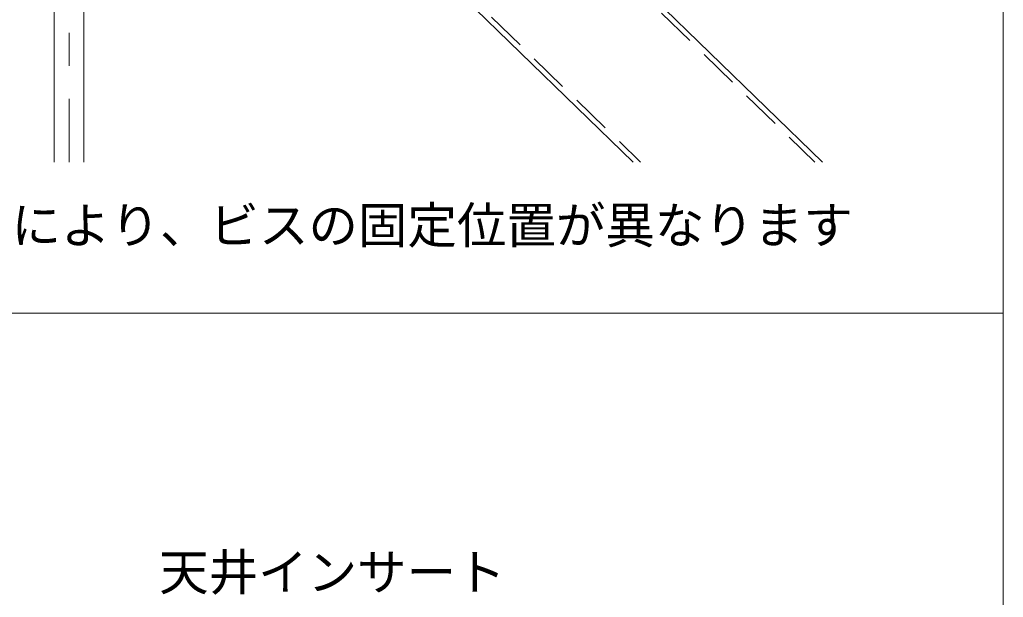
# Model space of a CAD drawing. Units: millimetres on the paper, enlarged 40 times, with parts at other scales. Extents: x -7800 to 7800, y -5578 to 5491.
# Drawn here: x -1271 to -78, y -1888 to -1188 of the extents above; entities that cross this region are included whole.
import ezdxf
from ezdxf.enums import TextEntityAlignment as Align

# ---------------------------------------------------------------- set-up
doc = ezdxf.new("R2010")
doc.units = ezdxf.units.MM
doc.header["$LTSCALE"] = 40
doc.linetypes.add('CHAIN1', pattern=[8, 5, -1, 1, -1])
doc.linetypes.add('DASHED1', pattern=[1.8, 1.2, -0.6])
for name, color, linetype, lineweight in [('3-6_文字', 7, 'Continuous', 18), ('7-0_中心線', 4, 'CHAIN1', 9), ('7-1_吊り材', 4, 'Continuous', 9), ('7-4_斜め部材', 4, 'Continuous', 9), ('7-6_文字', 7, 'Continuous', 18), ('F-2_太線１', 3, 'Continuous', 18)]:
    doc.layers.add(name, color=color, linetype=linetype, lineweight=lineweight)
doc.styles.add('ＭＳ ゴシック', font='')
doc.styles.get('ＭＳ ゴシック').set_extended_font_data('MS Gothic')

msp = doc.modelspace()

# ---------------------------------------------------------------- linework, layer by layer
at = {"layer": '7-0_中心線'}
msp.add_line((-1210.71, -324.01), (-1210.71, -1360.87), dxfattribs=at)
at = {"layer": '7-1_吊り材', "color": 7, "lineweight": 18}
for p, q in [((-1228.71, -616.52), (-1228.71, -1360.87)), ((-1192.71, -616.52), (-1192.71, -1360.87))]:
    msp.add_line(p, q, dxfattribs=at)
at = {"layer": '7-4_斜め部材'}
for p, q in [((-952.87, -723.91), (-297.53, -1360.87)), ((-1064.39, -838.64), (-527.09, -1360.87))]:
    msp.add_line(p, q, dxfattribs=at)
at = {"layer": '7-4_斜め部材', "linetype": 'DASHED1'}
for p, q in [((-957.33, -728.49), (-306.72, -1360.87)), ((-1059.93, -834.05), (-517.91, -1360.87))]:
    msp.add_line(p, q, dxfattribs=at)
at = {"layer": 'F-2_太線１'}
for p, q in [((-78.18, 1696.25), (-78.18, -4783.77)), ((-1968.18, -1543.76), (-78.18, -1543.76))]:
    msp.add_line(p, q, dxfattribs=at)

# ---------------------------------------------------------------- texts
at = {"layer": '3-6_文字', "style": 'ＭＳ ゴシック'}
msp.add_text('天井インサート', height=43.99, dxfattribs=at).set_placement((-1101.63, -1892.71), align=Align.BOTTOM_LEFT)
at = {"layer": '7-6_文字', "style": 'ＭＳ ゴシック'}
msp.add_text('※斜め部材の種類により、ビスの固定位置が異なります', height=43.99, dxfattribs=at).set_placement((-1760.64, -1472.43), align=Align.BOTTOM_LEFT)

doc.saveas('drawing.dxf')
